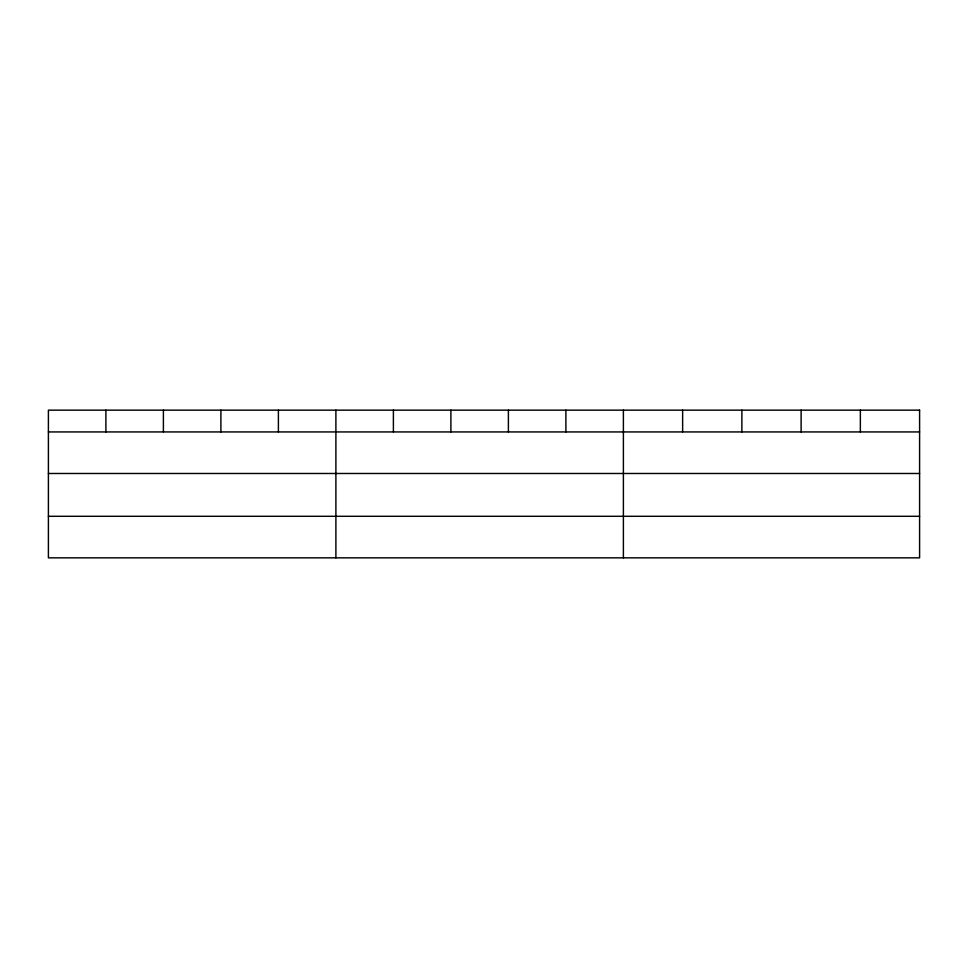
<?xml version="1.0" encoding="UTF-8"?>
<svg xmlns="http://www.w3.org/2000/svg" width="968" height="968" viewBox="0 0 968 968"><rect width="100%" height="100%" fill="white"/><g stroke="black" fill="none" stroke-linecap="round" stroke-linejoin="round"><path stroke-width="1.45" d="M48.4 431.934L919.6 431.934M48.4 473.485L919.6 473.485M48.4 516.295L919.6 516.295M860.358 410.154L860.358 431.934M801.117 410.154L801.117 431.934M741.875 410.154L741.875 431.934M682.634 410.154L682.634 431.934M623.392 410.154L623.392 557.846M565.893 410.154L565.893 431.934M508.394 410.154L508.394 431.934M450.894 410.154L450.894 431.934M393.395 410.154L393.395 431.934M335.896 410.154L335.896 557.846M278.397 410.154L278.397 431.934M220.898 410.154L220.898 431.934M163.398 410.154L163.398 431.934M105.899 410.154L105.899 431.934M919.6 410.154L48.4 410.154L48.4 557.846L919.6 557.846L919.6 410.154"/></g></svg>
